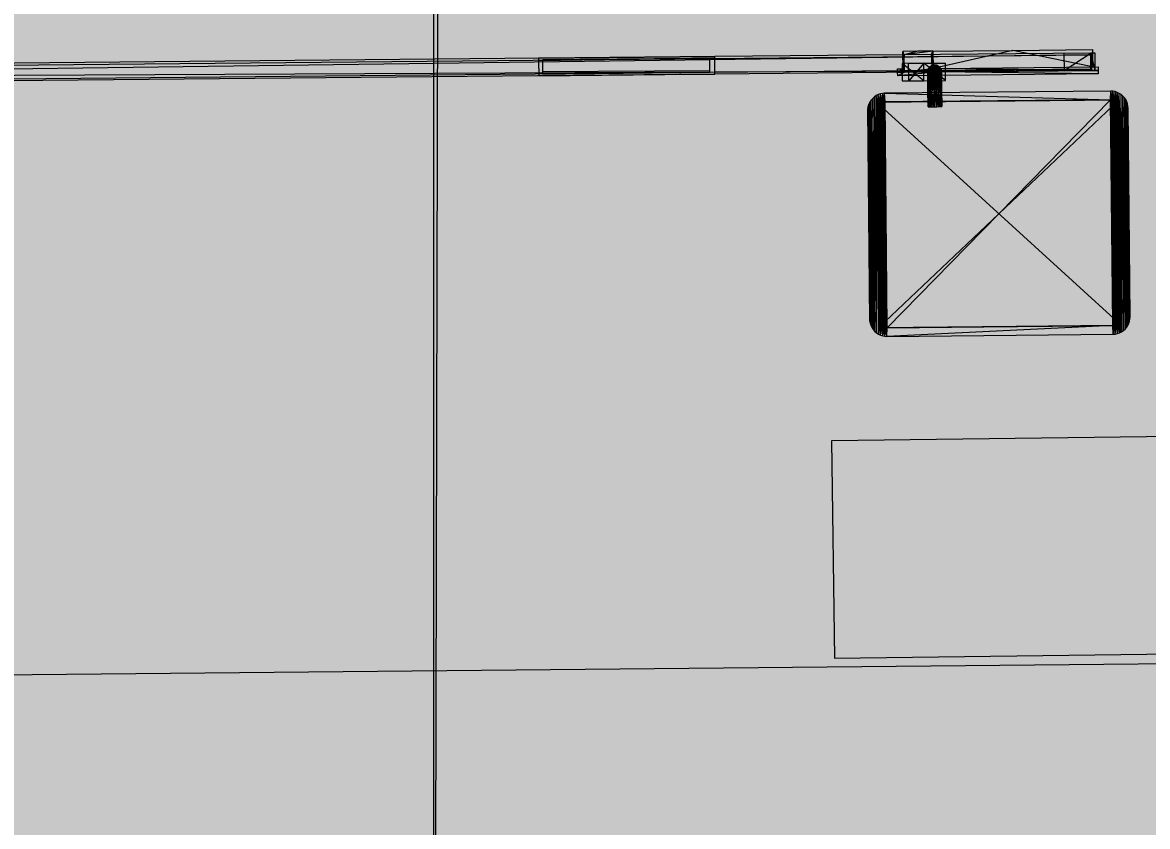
# Model space of a CAD drawing. Header units: millimetres. Extents: x -284281 to 1648660, y -821378 to -151356.
# Drawn here: x 172749 to 174304, y -272049 to -270938 of the extents above; entities that cross this region are included whole.
import ezdxf

# ---------------------------------------------------------------- set-up
doc = ezdxf.new("R2010")
doc.units = ezdxf.units.MM
doc.header["$MEASUREMENT"] = 0
doc.set_wipeout_variables(frame=1)
doc.linetypes.add('Wipeout_Contour', pattern=[1000, 0, -1000])
for name, color, linetype in [('Cotations - 1_100', 7, 'Continuous'), ('Divers - Dessin général', 7, 'Continuous'), ('Sols_ Dalles', 7, 'Continuous'), ('TopoAlt', 7, 'Continuous')]:
    doc.layers.add(name, color=color, linetype=linetype)
doc.styles.add('STYLE_GENERE_2', font='arial.ttf')
doc.dimstyles.new('STYLE_GENERE__2', dxfattribs={"dimtxt": 250, "dimasz": 190, "dimexe": 0.18, "dimexo": 0.0625, "dimgap": 0, "dimtad": 1, "dimlfac": 0.001, "dimzin": 0, "dimdsep": 46, "dimtxsty": 'STYLE_GENERE_2', "dimblk": 'ARROWHEAD_6', "dimblk1": 'ARROWHEAD_6', "dimblk2": 'ARROWHEAD_6', "dimcen": 0.09, "dimse1": 1, "dimse2": 1, "dimclrd": 7, "dimclre": 7, "dimclrt": 7, "dimazin": 0, "dimtfac": 1, "dimtdec": 4, "dimtmove": 0, "dimatfit": 3, "dimfxl": 1, "dimtolj": 1, "dimtzin": 0, "dimarcsym": 0})

# ---------------------------------------------------------------- blocks, each defined once
blk = doc.blocks.new('Dalle_27_1', base_point=(175317, -265609.8))
at = {"layer": 'Sols_ Dalles', "linetype": 'Continuous', "lineweight": 0, "true_color": 0x2e271c}
blk.add_hatch(color=250, dxfattribs=at).paths.add_polyline_path([(175317, -265609.8, 0.414214), (173317, -267609.8), (173317, -273599, 0.415791), (175327.8, -275599), (194877.9, -275451.7, 0.414214), (196867.1, -273441), (196856.2, -271418.8, -0.001346), (196856.2, -271408), (196856.2, -267609.8), (196856.2, -267109.8, 0.414214), (195356.2, -265609.8), (190394.7, -265609.8), (190394.7, -270609.8), (190571.1, -270609.8), (190571.1, -267596.8), (195571.1, -267563.7), (195571.1, -271408), (195571.2, -271408, 0.001346), (195571.2, -271425.7), (195571.1, -271425.7), (195582, -273450.5), (175394.7, -273590.2), (175394.7, -271810.1), (175394.7, -270609.8), (175394.7, -265609.8)])
at = {"layer": 'Sols_ Dalles', "color": 250, "linetype": 'Continuous', "lineweight": 5, "true_color": 0x1f1f1f, "flags": 128}
blk.add_lwpolyline([(195582, -273450.5), (175394.7, -273590.2), (175394.7, -271810.1), (175394.7, -270609.8), (175394.7, -265609.8), (175317, -265609.8, 0.414214), (173317, -267609.8), (173317, -273599, 0.415791), (175327.8, -275599), (194877.9, -275451.7, 0.414214)], format="xyb", dxfattribs=at)
blk = doc.blocks.new('Mur_128_1', base_point=(173871.5, -271816.1))
at = {"color": 254, "linetype": 'Wipeout_Contour', "lineweight": 0, "ltscale": 1308401.986214933}
blk.add_wipeout([(173871.5, -271816.1), (190563.1, -271598.6), (190559.2, -271298.7), (173867.5, -271516.1)], dxfattribs=at).dxf.layer = 'TopoAlt'
at = {"layer": 'TopoAlt', "color": 190, "linetype": 'Continuous', "lineweight": 5, "true_color": 0x8002ff, "flags": 128}
for points in [[(190559.2, -271298.7), (173867.5, -271516.1)], [(173867.5, -271516.1), (173871.5, -271816.1)], [(173871.5, -271816.1), (190563.1, -271598.6)]]:
    blk.add_lwpolyline(points, dxfattribs=at)
blk = doc.blocks.new('Forme_83_1')
at = {"color": 7, "linetype": 'Continuous', "lineweight": 20, "flags": 128}
for points in [[(173929.4, -271047.8), (174265.4, -271044.6)], [(173929.4, -271047.8), (174265.4, -271044.6)], [(173929.4, -271047.8), (174268.3, -271356.6)], [(173929.4, -271047.8), (173932.4, -271359.7)], [(173932.4, -271359.7), (173929.4, -271047.8)], [(174265.4, -271044.6), (174268.3, -271356.6)], [(174265.4, -271044.6), (174268.3, -271356.6)], [(174268.3, -271356.6), (173932.4, -271359.7)], [(174268.3, -271356.6), (173932.4, -271359.7)]]:
    blk.add_lwpolyline(points, dxfattribs=at)
blk = doc.blocks.new('Forme_84_1')
at = {"color": 7, "linetype": 'Continuous', "lineweight": 20, "flags": 128}
for points in [[(173929.4, -271047.8), (174265.4, -271044.6)], [(173929.4, -271047.8), (173932.4, -271359.7)], [(173932.4, -271359.7), (174265.4, -271044.6)], [(174268.3, -271356.6), (174265.4, -271044.6)], [(173932.4, -271359.7), (174268.3, -271356.6)]]:
    blk.add_lwpolyline(points, dxfattribs=at)
blk = doc.blocks.new('Forme_85_1')
at = {"color": 7, "linetype": 'Continuous', "lineweight": 20, "flags": 128}
blk.add_lwpolyline([(173974, -270994.5), (173994.9, -270994.3)], dxfattribs=at)
blk = doc.blocks.new('Forme_86_1')
at = {"color": 212, "linetype": 'Continuous', "lineweight": 5, "true_color": 0xcb00cc, "flags": 128}
blk.add_lwpolyline([(173930.7, -271184.5), (173932.2, -271347.7), (173932.3, -271348.4), (173932.4, -271349.3), (173932.5, -271350), (173932.7, -271350.8), (173932.9, -271351.5), (173933.2, -271352.3), (173933.5, -271352.9), (173933.9, -271353.7), (173934.3, -271354.3), (173934.8, -271355), (173935.3, -271355.5), (173935.8, -271356.2), (173936.5, -271356.8), (173937, -271357.2), (173937.8, -271357.7), (173938.3, -271358.1), (173939.2, -271358.5), (173939.8, -271358.8), (173940.6, -271359), (173941.2, -271359.2), (173942.1, -271359.4), (173942.8, -271359.5), (173943.7, -271359.6), (173944.4, -271359.6), (174121.2, -271357.9), (174256.3, -271356.7), (174257.2, -271356.6), (174257.9, -271356.6), (174258.8, -271356.4), (174259.4, -271356.2), (174260.3, -271355.9), (174260.9, -271355.7), (174261.7, -271355.3), (174262.3, -271355), (174263.1, -271354.5), (174263.6, -271354.1), (174264.3, -271353.5), (174264.8, -271353.1), (174265.2, -271352.6), (174265.8, -271351.9), (174266.2, -271351.3), (174266.7, -271350.6), (174267, -271350), (174267.4, -271349.2), (174267.6, -271348.5), (174267.9, -271347.7), (174268, -271347), (174268.2, -271346.1), (174268.2, -271345.4), (174268.2, -271344.6), (174267, -271219.8), (174265.5, -271056.6), (174265.5, -271055.9), (174265.4, -271055), (174265.3, -271054.3), (174265.1, -271053.5), (174264.8, -271052.8), (174264.5, -271052), (174264.2, -271051.4), (174263.8, -271050.6), (174263.5, -271050), (174263, -271049.3), (174262.5, -271048.8), (174261.9, -271048.1), (174261.2, -271047.5), (174260.7, -271047.1), (174260, -271046.6), (174259.4, -271046.2), (174258.6, -271045.8), (174258, -271045.6), (174257.1, -271045.3), (174256.5, -271045.1), (174255.6, -271044.9), (174255, -271044.8), (174254.1, -271044.7), (174253.4, -271044.7), (174076.6, -271046.4), (173941.4, -271047.6), (173940.5, -271047.7), (173939.8, -271047.8), (173939, -271047.9), (173938.3, -271048.1), (173937.5, -271048.4), (173936.8, -271048.6), (173936, -271049), (173935.4, -271049.3), (173934.7, -271049.8), (173934.1, -271050.2), (173933.5, -271050.8), (173933, -271051.2), (173932.5, -271051.7), (173931.9, -271052.4), (173931.6, -271053), (173931.1, -271053.7), (173930.8, -271054.3), (173930.4, -271055.1), (173930.2, -271055.8), (173929.9, -271056.6), (173929.8, -271057.3), (173929.6, -271058.2), (173929.6, -271058.9), (173929.5, -271059.8)], close=True, dxfattribs=at)
at = {"color": 7, "linetype": 'Continuous', "lineweight": 20, "flags": 128}
blk.add_lwpolyline([(174264.5, -271052), (174263.8, -271050.6), (174263, -271049.3), (174261.9, -271048.1), (174260.7, -271047.1), (174259.4, -271046.2), (174258, -271045.6), (174256.5, -271045.1), (174255, -271044.8), (174253.4, -271044.7), (173941.4, -271047.6), (173939.8, -271047.8), (173938.3, -271048.1), (173936.8, -271048.6), (173935.4, -271049.3), (173934.1, -271050.2), (173933, -271051.2), (173931.9, -271052.4), (173931.1, -271053.7), (173930.4, -271055.1), (173929.9, -271056.6), (173929.6, -271058.2), (173929.5, -271059.8), (173932.4, -271349.3), (173932.7, -271350.8), (173933.2, -271352.3), (173933.9, -271353.7), (173934.8, -271355), (173935.8, -271356.2), (173937, -271357.2), (173938.3, -271358.1), (173939.8, -271358.8), (173941.2, -271359.2), (173942.8, -271359.5), (173944.4, -271359.6), (174256.3, -271356.7), (174257.9, -271356.6), (174259.4, -271356.2), (174260.9, -271355.7), (174262.3, -271355), (174263.6, -271354.1), (174264.8, -271353.1), (174265.8, -271351.9), (174266.7, -271350.6), (174267.4, -271349.2), (174267.9, -271347.7), (174268.2, -271346.1), (174268.2, -271344.6), (174265.4, -271055), (174265.1, -271053.5)], close=True, dxfattribs=at)
for points in [[(173934.8, -271355), (173931.1, -271053.7)], [(173933.9, -271353.7), (173931.1, -271053.7)], [(173934.8, -271355), (173931.9, -271052.4)], [(173935.8, -271356.2), (173931.9, -271052.4)], [(173935.8, -271356.2), (173933, -271051.2)], [(173937, -271357.2), (173933, -271051.2)], [(173938.3, -271358.1), (173934.1, -271050.2)], [(173937, -271357.2), (173934.1, -271050.2)], [(173939.8, -271358.8), (173935.4, -271049.3)], [(173938.3, -271358.1), (173935.4, -271049.3)], [(173939.8, -271358.8), (173936.8, -271048.6)], [(173941.2, -271359.2), (173936.8, -271048.6)], [(173941.2, -271359.2), (173938.3, -271048.1)], [(173942.8, -271359.5), (173938.3, -271048.1)], [(173942.8, -271359.5), (173939.8, -271047.8)], [(173944.4, -271359.6), (173939.8, -271047.8)], [(173944.4, -271359.6), (173941.4, -271047.6)], [(173944.4, -271359.6), (174253.4, -271044.7)], [(174257.9, -271356.6), (174253.4, -271044.7)], [(174256.3, -271356.7), (174253.4, -271044.7)], [(174257.9, -271356.6), (174255, -271044.8)], [(174259.4, -271356.2), (174255, -271044.8)], [(174259.4, -271356.2), (174256.5, -271045.1)], [(174260.9, -271355.7), (174256.5, -271045.1)], [(174262.3, -271355), (174258, -271045.6)], [(174260.9, -271355.7), (174258, -271045.6)], [(174262.3, -271355), (174259.4, -271046.2)], [(174263.6, -271354.1), (174259.4, -271046.2)], [(174263.6, -271354.1), (174260.7, -271047.1)], [(174264.8, -271353.1), (174260.7, -271047.1)], [(174264.8, -271353.1), (174261.9, -271048.1)], [(174265.8, -271351.9), (174261.9, -271048.1)], [(174266.7, -271350.6), (174263, -271049.3)], [(174265.8, -271351.9), (174263, -271049.3)], [(174266.7, -271350.6), (174263.8, -271050.6)], [(174267.4, -271349.2), (174263.8, -271050.6)], [(174267.9, -271347.7), (174264.5, -271052)], [(174267.4, -271349.2), (174264.5, -271052)], [(174268.2, -271346.1), (174265.1, -271053.5)], [(174267.9, -271347.7), (174265.1, -271053.5)], [(173929.5, -271059.8), (173932.2, -271347.7), (173932.4, -271349.3)], [(173932.7, -271350.8), (173929.6, -271058.2)], [(173932.4, -271349.3), (173929.6, -271058.2)], [(173933.2, -271352.3), (173929.9, -271056.6)], [(173932.7, -271350.8), (173929.9, -271056.6)], [(173933.2, -271352.3), (173930.4, -271055.1)], [(173933.9, -271353.7), (173930.4, -271055.1)], [(174268.2, -271346.1), (174265.4, -271055)], [(174268.2, -271344.6), (174265.5, -271056.6), (174265.4, -271055)]]:
    blk.add_lwpolyline(points, dxfattribs=at)
blk = doc.blocks.new('Forme_87_1')
at = {"color": 7, "linetype": 'Continuous', "lineweight": 20, "flags": 128}
blk.add_lwpolyline([(174275.6, -271047.3), (174274.2, -271044.5), (174272.4, -271041.9), (174270.3, -271039.5), (174268, -271037.5), (174265.3, -271035.8), (174262.5, -271034.4), (174259.5, -271033.4), (174256.4, -271032.8), (174253.7, -271032.7), (173940.9, -271035.6), (173938.2, -271035.8), (173935.1, -271036.5), (173932.1, -271037.5), (173929.3, -271038.9), (173926.7, -271040.7), (173924.4, -271042.8), (173922.3, -271045.2), (173920.6, -271047.8), (173919.2, -271050.7), (173918.3, -271053.6), (173917.7, -271056.7), (173917.5, -271059.5), (173920.3, -271348.2), (173920.5, -271351), (173921.1, -271354.1), (173922.1, -271357), (173923.6, -271359.8), (173925.3, -271362.4), (173927.4, -271364.8), (173929.8, -271366.8), (173932.4, -271368.5), (173935.3, -271369.9), (173938.2, -271370.9), (173941.3, -271371.5), (173944.1, -271371.6), (174256.9, -271368.7), (174259.6, -271368.5), (174262.7, -271367.8), (174265.6, -271366.8), (174268.4, -271365.4), (174271, -271363.6), (174273.4, -271361.5), (174275.4, -271359.1), (174277.2, -271356.5), (174278.5, -271353.6), (174279.5, -271350.7), (174280.1, -271347.6), (174280.2, -271344.8), (174277.5, -271056.1), (174277.3, -271053.3), (174276.7, -271050.2)], close=True, dxfattribs=at)
for points in [[(173931.9, -271052.4), (173932.1, -271037.5)], [(173933, -271051.2), (173932.1, -271037.5)], [(173934.1, -271050.2), (173932.1, -271037.5)], [(173934.1, -271050.2), (173935.1, -271036.5)], [(173936.8, -271048.6), (173935.1, -271036.5)], [(173935.4, -271049.3), (173935.1, -271036.5)], [(173936.8, -271048.6), (173938.2, -271035.8)], [(173939.8, -271047.8), (173938.2, -271035.8)], [(173938.3, -271048.1), (173938.2, -271035.8)], [(173939.8, -271047.8), (173940.9, -271035.6)], [(173940.9, -271035.6), (174253.4, -271044.7), (174255, -271044.8), (174256.5, -271045.1), (174258, -271045.6), (174259.4, -271046.2), (174260.7, -271047.1), (174261.9, -271048.1), (174263, -271049.3), (174263.8, -271050.6), (174264.5, -271052), (174265.1, -271053.5), (174265.4, -271055), (174265.5, -271056.6), (174268.2, -271344.6), (174268.4, -271365.4)], [(173941.4, -271047.6), (173940.9, -271035.6)], [(174253.4, -271044.7), (174253.7, -271032.7)], [(174256.5, -271045.1), (174253.7, -271032.7)], [(174255, -271044.8), (174253.7, -271032.7)], [(174256.5, -271045.1), (174256.4, -271032.8)], [(174258, -271045.6), (174256.4, -271032.8)], [(174259.4, -271046.2), (174256.4, -271032.8)], [(174259.4, -271046.2), (174259.5, -271033.4)], [(174260.7, -271047.1), (174259.5, -271033.4)], [(174261.9, -271048.1), (174259.5, -271033.4)], [(174261.9, -271048.1), (174262.5, -271034.4)], [(174263.8, -271050.6), (174262.5, -271034.4)], [(174264.5, -271052), (174262.5, -271034.4)], [(174265.1, -271053.5), (174262.5, -271034.4)], [(174265.4, -271055), (174262.5, -271034.4)], [(174263, -271049.3), (174262.5, -271034.4)], [(174265.5, -271056.6), (174265.3, -271035.8)], [(174265.4, -271055), (174265.3, -271035.8)], [(174268.4, -271365.4), (174268, -271037.5)], [(174271, -271363.6), (174268, -271037.5)], [(173921.1, -271354.1), (173918.3, -271053.6)], [(173922.1, -271357), (173918.3, -271053.6)], [(173922.1, -271357), (173919.2, -271050.7)], [(173923.6, -271359.8), (173919.2, -271050.7)], [(173923.6, -271359.8), (173920.6, -271047.8)], [(173923.6, -271359.8), (173922.3, -271045.2)], [(173925.3, -271362.4), (173922.3, -271045.2)], [(173927.4, -271364.8), (173922.3, -271045.2)], [(173927.4, -271364.8), (173924.4, -271042.8)], [(173929.8, -271366.8), (173924.4, -271042.8)], [(173929.8, -271366.8), (173926.7, -271040.7)], [(173931.1, -271053.7), (173929.3, -271038.9)], [(173931.9, -271052.4), (173929.3, -271038.9)], [(173929.9, -271056.6), (173929.3, -271038.9)], [(173930.4, -271055.1), (173929.3, -271038.9)], [(173929.5, -271059.8), (173929.3, -271038.9)], [(173929.6, -271058.2), (173929.3, -271038.9)], [(173929.8, -271366.8), (173929.3, -271038.9)], [(173932.4, -271368.5), (173932.2, -271347.7), (173929.5, -271059.8), (173929.6, -271058.2), (173929.9, -271056.6), (173930.4, -271055.1), (173931.1, -271053.7), (173931.9, -271052.4), (173933, -271051.2), (173934.1, -271050.2), (173935.4, -271049.3), (173936.8, -271048.6), (173938.3, -271048.1), (173939.8, -271047.8), (173941.4, -271047.6), (174253.4, -271044.7)], [(174273.4, -271361.5), (174270.3, -271039.5)], [(174275.4, -271359.1), (174270.3, -271039.5)], [(174271, -271363.6), (174270.3, -271039.5)], [(174275.4, -271359.1), (174272.4, -271041.9)], [(174278.5, -271353.6), (174274.2, -271044.5)], [(174277.2, -271356.5), (174274.2, -271044.5)], [(174275.4, -271359.1), (174274.2, -271044.5)], [(174279.5, -271350.7), (174275.6, -271047.3)], [(174278.5, -271353.6), (174275.6, -271047.3)], [(174280.1, -271347.6), (174276.7, -271050.2)], [(174279.5, -271350.7), (174276.7, -271050.2)], [(174280.2, -271344.8), (174277.3, -271053.3)], [(174280.1, -271347.6), (174277.3, -271053.3)], [(173921.1, -271354.1), (173917.7, -271056.7)], [(173920.5, -271351), (173917.7, -271056.7)], [(173920.3, -271348.2), (173917.7, -271056.7)], [(174256.3, -271356.7), (173944.4, -271359.6), (173942.8, -271359.5), (173941.2, -271359.2), (173939.8, -271358.8), (173938.3, -271358.1), (173937, -271357.2), (173935.8, -271356.2), (173934.8, -271355), (173933.9, -271353.7), (173933.2, -271352.3), (173932.7, -271350.8), (173932.4, -271349.3), (173932.2, -271347.7)], [(173932.4, -271368.5), (173932.4, -271349.3)], [(174267.9, -271347.7), (174267.4, -271349.2), (174266.7, -271350.6), (174265.8, -271351.9), (174264.8, -271353.1), (174263.6, -271354.1), (174262.3, -271355), (174260.9, -271355.7), (174259.4, -271356.2), (174257.9, -271356.6), (174256.3, -271356.7), (173944.1, -271371.6)], [(174268.2, -271344.6), (174268.2, -271346.1), (174265.6, -271366.8)], [(174268.2, -271346.1), (174267.9, -271347.7), (174265.6, -271366.8)], [(174265.6, -271366.8), (174267.4, -271349.2)], [(174268.2, -271346.1), (174268.4, -271365.4)], [(173932.4, -271368.5), (173932.7, -271350.8)], [(173932.4, -271368.5), (173933.2, -271352.3)], [(173932.4, -271368.5), (173933.9, -271353.7)], [(173932.4, -271368.5), (173934.8, -271355)], [(173935.3, -271369.9), (173934.8, -271355)], [(173935.3, -271369.9), (173935.8, -271356.2)], [(173935.3, -271369.9), (173937, -271357.2)], [(173938.2, -271370.9), (173937, -271357.2)], [(173938.2, -271370.9), (173938.3, -271358.1)], [(173938.2, -271370.9), (173939.8, -271358.8)], [(173941.3, -271371.5), (173939.8, -271358.8)], [(173941.3, -271371.5), (173941.2, -271359.2)], [(173941.3, -271371.5), (173942.8, -271359.5)], [(173944.1, -271371.6), (173942.8, -271359.5)], [(173944.1, -271371.6), (173944.4, -271359.6)], [(174256.9, -271368.7), (174256.3, -271356.7)], [(174256.9, -271368.7), (174259.4, -271356.2)], [(174256.9, -271368.7), (174257.9, -271356.6)], [(174259.6, -271368.5), (174259.4, -271356.2)], [(174259.6, -271368.5), (174262.3, -271355)], [(174259.6, -271368.5), (174260.9, -271355.7)], [(174262.7, -271367.8), (174262.3, -271355)], [(174262.7, -271367.8), (174264.8, -271353.1)], [(174262.7, -271367.8), (174263.6, -271354.1)], [(174265.6, -271366.8), (174264.8, -271353.1)], [(174265.6, -271366.8), (174266.7, -271350.6)], [(174265.6, -271366.8), (174265.8, -271351.9)]]:
    blk.add_lwpolyline(points, dxfattribs=at)
blk = doc.blocks.new('Forme_88_1')
at = {"color": 7, "linetype": 'Continuous', "lineweight": 20, "flags": 128}
for points in [[(174007.7, -270977.4), (174118, -270976.4), (174228.3, -270975.3)], [(174228.3, -270975.3), (174228.5, -270999.3)], [(174007.7, -270977.4), (173986.9, -270977.6), (173966.1, -270977.8)], [(173966.3, -271001.8), (173966.1, -270977.8)], [(173968, -270982.6), (173966.1, -270977.8)], [(173968, -270982.6), (173966.3, -271001.8)], [(174007.7, -270977.4), (173968, -270982.6)], [(173986.9, -270977.6), (173968, -270982.6)], [(174005.9, -270982.2), (173968, -270982.6)], [(173968.3, -271006.6), (173968, -270982.6)], [(174005.9, -270982.2), (174007.7, -270977.4)], [(174005.9, -270982.2), (174006.1, -271006.2)], [(174007.9, -271001.4), (174005.9, -270982.2)], [(174007.7, -270977.4), (174007.9, -271001.4)], [(174228.5, -270999.3), (174118, -270976.4), (174007.9, -271001.4)], [(173958.8, -271001.9), (173966.3, -271001.8)], [(173966.3, -271001.8), (173958.8, -271006.7)], [(173958.9, -271011.5), (173958.8, -271006.7), (173958.8, -271001.9)], [(173958.8, -271006.7), (173968.3, -271006.6), (174006.1, -271006.2), (174015.5, -271006.1)], [(174015.5, -271006.1), (173958.9, -271011.5)], [(173968.3, -271006.6), (173958.9, -271011.5)], [(173968.3, -271006.6), (173966.3, -271001.8)], [(174006.1, -271002.1), (173968.3, -271006.6)], [(174015.5, -271001.3), (174006.1, -271006.2)], [(174007.9, -271001.4), (174006.1, -271006.2)], [(174007.9, -271001.4), (174015.5, -271001.3)], [(174015.5, -271001.3), (174236.1, -270999.2)], [(174236.1, -271004), (174015.5, -271001.3)], [(174015.5, -271001.3), (174015.5, -271006.1), (174015.6, -271010.9)], [(174015.5, -271006.1), (174236.1, -271004)], [(174236.2, -271008.8), (174015.5, -271006.1)], [(174236.1, -270999.2), (174236.1, -271004), (174236.2, -271008.8)], [(174015.6, -271010.9), (173958.9, -271011.5)], [(174236.2, -271008.8), (174015.6, -271010.9)]]:
    blk.add_lwpolyline(points, dxfattribs=at)
blk = doc.blocks.new('Forme_89_1')
at = {"color": 7, "linetype": 'Continuous', "lineweight": 20, "flags": 128}
for points in [[(174226.4, -270980.1), (174188.6, -270980.5)], [(174188.6, -270980.5), (174188.9, -271004.5)], [(174226.4, -270980.1), (174188.9, -271004.5)], [(174232.2, -271004.1), (174226.4, -270980.1)], [(174232, -270980.1), (174226.4, -270980.1)], [(174226.7, -271004.1), (174226.4, -270980.1)], [(174232.2, -271004.1), (174232, -270980.1)], [(174188.9, -271004.5), (174226.7, -271004.1)], [(174232.2, -271004.1), (174226.7, -271004.1)]]:
    blk.add_lwpolyline(points, dxfattribs=at)
blk = doc.blocks.new('Forme_90_1')
at = {"color": 7, "linetype": 'Continuous', "lineweight": 20, "flags": 128}
for points in [[(169155.5, -271030.6), (173699.1, -270987.5)], [(173699.1, -270989.5), (169155.7, -271049.8)], [(173674.1, -270987.8), (173467.6, -270989.7)], [(173699.1, -270987.5), (174225.5, -270982.5)], [(174225.5, -270982.5), (173699.1, -270989.5)], [(174225.5, -270982.5), (174225.7, -271001.7)], [(169155.7, -271049.8), (173699.3, -271006.7)], [(173699.2, -271004.9), (173467.7, -271006.2)], [(173699.3, -271006.7), (173467.8, -271008.9)], [(173699.3, -271006.7), (173499.5, -271008.6)], [(173699.3, -271006.7), (174225.7, -271001.7)]]:
    blk.add_lwpolyline(points, dxfattribs=at)
at = {"color": 212, "linetype": 'Continuous', "lineweight": 5, "true_color": 0xcb00cc, "flags": 128}
for points in [[(173699.1, -270987.5), (173674.1, -270987.8), (173467.6, -270989.7)], [(173467.6, -270989.7), (173467.7, -271006.2), (173467.8, -271008.9)], [(173699.3, -271006.7), (173699.1, -270989.5), (173699.1, -270987.5)], [(173467.8, -271008.9), (173499.5, -271008.6), (173699.3, -271006.7)]]:
    blk.add_lwpolyline(points, dxfattribs=at)
blk = doc.blocks.new('Forme_91_1')
at = {"color": 7, "linetype": 'Continuous', "lineweight": 20, "flags": 128}
for points in [[(173706, -270985.1), (169156.4, -271028.2)], [(173462.3, -270987.4), (173706, -270985.1)], [(173706, -270987.3), (173462.4, -270990.8)], [(173706, -270985.1), (173495.9, -270987.1)], [(174226.4, -270980.1), (173706, -270985.1)], [(174226.4, -270980.1), (174226.7, -271004.1)], [(173706.2, -271006.6), (169156.4, -271028.2)], [(174226.7, -271004.1), (173706.2, -271006.6)], [(174226.7, -271004.1), (173706.2, -271009.1)], [(173706.2, -271009.1), (169156.6, -271052.2)], [(173462.6, -271011.4), (173680.2, -271009.3)]]:
    blk.add_lwpolyline(points, dxfattribs=at)
at = {"color": 212, "linetype": 'Continuous', "lineweight": 5, "true_color": 0xcb00cc, "flags": 128}
for points in [[(173706, -270985.1), (173495.9, -270987.1), (173462.3, -270987.4)], [(173462.3, -270987.4), (173462.4, -270990.8), (173462.6, -271011.4)], [(173706.2, -271009.1), (173706.2, -271006.6), (173706, -270985.1)], [(173462.6, -271011.4), (173680.2, -271009.3), (173706.2, -271009.1)]]:
    blk.add_lwpolyline(points, dxfattribs=at)
blk = doc.blocks.new('Forme_92_1')
at = {"color": 7, "linetype": 'Continuous', "lineweight": 20, "flags": 128}
blk.add_lwpolyline([(174010.2, -271027.1), (174010.3, -271030.2)], dxfattribs=at)
blk = doc.blocks.new('Forme_93_1')
at = {"color": 7, "linetype": 'Continuous', "lineweight": 20, "flags": 128}
blk.add_lwpolyline([(174019.6, -271006.1), (174019.7, -271006.2), (174019.3, -271008.7), (174018.4, -271011), (174016.8, -271013), (174014.8, -271014.5), (174012.5, -271015.5), (174010, -271015.8), (174007.5, -271015.4), (174005.2, -271014.5), (174003.2, -271012.9), (174001.7, -271011), (174000.8, -271008.6), (174000.4, -271006.2), (174000.8, -271003.7), (174001.8, -271001.4), (174003.3, -270999.4), (174005.3, -270997.9), (174007.6, -270996.9), (174010.1, -270996.6), (174012.6, -270996.9), (174014.9, -270997.9), (174016.9, -270999.4), (174018.4, -271001.4), (174019.3, -271003.7)], close=True, dxfattribs=at)
for points in [[(174000.4, -271006.2), (174000.8, -271003.9), (174001.8, -271002.3), (174003.3, -271001.7)], [(174000.9, -271054.3), (174000.7, -271030.3), (174000.6, -271027.1), (174000.6, -271024), (174000.6, -271021), (174000.6, -271018.2), (174000.5, -271015.6), (174000.5, -271013.2), (174000.5, -271011.1), (174000.5, -271009.4), (174000.5, -271008), (174000.5, -271007), (174000.5, -271006.4), (174000.4, -271006.2)], [(174019.6, -271006.3), (174019.3, -271003.9), (174018.4, -271001.7), (174016.9, -270999.7), (174014.9, -270998.1), (174012.6, -270997.2), (174010.1, -270996.8), (174007.6, -270997.2), (174005.3, -270998.1), (174003.3, -270999.6), (174001.8, -271001.6), (174000.8, -271003.9), (174000.5, -271006.3)], [(174019.6, -271006.6), (174019.3, -271004.6), (174018.4, -271002.4), (174016.9, -271000.5), (174014.9, -270999), (174012.6, -270998), (174010.1, -270997.7), (174007.6, -270998), (174005.3, -270998.9), (174003.3, -271000.4), (174001.8, -271002.3), (174000.8, -271004.6), (174000.5, -271006.6)], [(174000.5, -271006.3), (174000.8, -271004.6), (174001.8, -271003.6), (174003.3, -271003.5)], [(174000.5, -271006.7), (174000.8, -271005.7), (174001.8, -271005.2), (174003.3, -271005.7)], [(174000.5, -271006.4), (174000.8, -271008.8), (174001.7, -271011.1), (174003.2, -271013.1), (174005.2, -271014.6), (174007.5, -271015.6), (174010, -271015.9), (174012.5, -271015.6), (174014.8, -271014.7), (174016.8, -271013.2), (174018.4, -271011.2), (174019.3, -271008.9), (174019.7, -271006.4)], [(174000.8, -271008.6), (174000.5, -271006.4)], [(174000.5, -271007), (174000.8, -271009.4), (174001.7, -271011.6), (174003.2, -271013.6), (174005.2, -271015), (174007.5, -271016), (174010, -271016.3), (174012.5, -271016), (174014.8, -271015.1), (174016.8, -271013.6), (174018.4, -271011.7), (174019.3, -271009.4), (174019.7, -271007)], [(174001.7, -271011), (174000.8, -271008.8), (174000.5, -271007)], [(174019.5, -271007.1), (174019.4, -271005.7), (174018.4, -271003.6), (174016.9, -271001.7), (174014.9, -271000.3), (174012.6, -270999.4), (174010.1, -270999.1), (174007.6, -270999.4), (174005.3, -271000.3), (174003.3, -271001.7), (174001.8, -271003.6), (174000.8, -271005.7), (174000.6, -271007.2)], [(174000.6, -271007.6), (174000.8, -271007.2), (174001.8, -271007.3), (174003.4, -271008.4)], [(174019.4, -271007.7), (174019.4, -271007.3), (174018.4, -271005.3), (174016.9, -271003.5), (174014.9, -271002.2), (174012.6, -271001.4), (174010.1, -271001.1), (174007.6, -271001.3), (174005.3, -271002.2), (174003.3, -271003.5), (174001.8, -271005.2), (174000.8, -271007.2), (174000.7, -271008)], [(174000.8, -271003.7), (174001.8, -271001.6), (174003.3, -271000.4)], [(174000.8, -271008.8), (174000.8, -271007.2), (174000.8, -271005.7), (174000.8, -271004.6), (174000.8, -271003.9), (174000.8, -271003.7)], [(174019.2, -271008.9), (174018.4, -271007.3), (174016.9, -271005.7), (174014.9, -271004.5), (174012.6, -271003.8), (174010.2, -271003.5), (174007.7, -271003.8), (174005.3, -271004.5), (174003.3, -271005.7), (174001.8, -271007.3), (174000.9, -271009)], [(174018.7, -271010.2), (174018.5, -271009.8), (174016.9, -271008.4), (174015, -271007.3), (174012.7, -271006.6), (174010.2, -271006.4), (174007.7, -271006.6), (174005.4, -271007.3), (174003.4, -271008.4), (174001.8, -271009.8), (174001.5, -271010.4)], [(174001.8, -271001.4), (174003.3, -270999.6)], [(174001.9, -271011.1), (174001.8, -271009.8), (174001.8, -271007.3), (174001.8, -271005.2), (174001.8, -271003.6), (174001.8, -271002.3), (174001.8, -271001.6), (174001.8, -271001.4)], [(174010.1, -270996.6), (174007.6, -270997.2), (174005.3, -270998.9), (174003.3, -271001.7)], [(174010.1, -270996.8), (174007.6, -270998), (174005.3, -271000.3), (174003.3, -271003.5)], [(174007.6, -270996.9), (174005.3, -270998.1), (174003.3, -271000.4)], [(174010.1, -270997.7), (174007.6, -270999.4), (174005.3, -271002.2), (174003.3, -271005.7)], [(174005.3, -270997.9), (174003.3, -270999.6)], [(174003.4, -271013.1), (174003.4, -271011.4), (174003.4, -271008.4), (174003.3, -271005.7), (174003.3, -271003.5), (174003.3, -271001.7), (174003.3, -271000.4), (174003.3, -270999.6), (174003.3, -270999.4)], [(174010.1, -270999.1), (174007.6, -271001.3), (174005.3, -271004.5), (174003.4, -271008.4)], [(174010.1, -271001.1), (174007.7, -271003.8), (174005.4, -271007.3), (174003.4, -271011.4)], [(174010.2, -271003.5), (174007.7, -271006.6), (174005.4, -271010.5), (174004, -271013.5)], [(174010.2, -271006.4), (174007.7, -271009.9), (174005.4, -271014), (174005.2, -271014.5)], [(174005.4, -271014.6), (174005.4, -271014), (174005.4, -271010.5), (174005.4, -271007.3), (174005.3, -271004.5), (174005.3, -271002.2), (174005.3, -271000.3), (174005.3, -270998.9), (174005.3, -270998.1), (174005.3, -270997.9)], [(174012.7, -271006.6), (174010.2, -271009.7), (174007.8, -271013.6), (174006.9, -271015.2)], [(174010.1, -270996.6), (174007.6, -270996.9), (174007.6, -270997.2), (174007.6, -270998), (174007.6, -270999.4), (174007.6, -271001.3), (174007.7, -271003.8), (174007.7, -271006.6), (174007.7, -271009.9), (174007.8, -271013.6), (174007.8, -271015.5)], [(174008.9, -271015.6), (174010.3, -271013.4), (174012.7, -271009.9), (174015, -271007.3), (174016.9, -271005.7), (174018.4, -271005.3), (174019.4, -271005.7), (174019.6, -271006.7)], [(174016.9, -271001.7), (174014.9, -270999), (174012.6, -270997.2), (174010.1, -270996.6)], [(174010.1, -270996.6), (174010.1, -270996.8), (174010.1, -270997.7), (174010.1, -270999.1), (174010.1, -271001.1), (174010.2, -271003.5), (174010.2, -271006.4), (174010.2, -271009.7), (174010.3, -271013.4), (174010.3, -271015.8)], [(174016.9, -271003.5), (174014.9, -271000.3), (174012.6, -270998), (174010.1, -270996.8)], [(174016.9, -271005.7), (174014.9, -271002.2), (174012.6, -270999.4), (174010.1, -270997.7)], [(174014.9, -271004.5), (174012.6, -271001.4), (174010.1, -270999.1)], [(174015, -271007.3), (174012.6, -271003.8), (174010.1, -271001.1)], [(174012.7, -271006.6), (174010.2, -271003.5)], [(174011.4, -271015.6), (174012.7, -271013.5), (174015, -271010.5), (174016.9, -271008.4), (174018.4, -271007.3), (174019.4, -271007.3), (174019.5, -271007.5)], [(174012.6, -270996.9), (174012.6, -270997.2), (174012.6, -270998), (174012.6, -270999.4), (174012.6, -271001.4), (174012.6, -271003.8), (174012.7, -271006.6), (174012.7, -271009.9), (174012.7, -271013.5), (174012.7, -271015.4)], [(174016.9, -271000.5), (174014.9, -270998.1), (174012.6, -270996.9)], [(174014.9, -270997.9), (174014.9, -270998.1), (174014.9, -270999), (174014.9, -271000.3), (174014.9, -271002.2), (174014.9, -271004.5), (174015, -271007.3), (174015, -271010.5), (174015, -271014), (174015, -271014.4)], [(174016.9, -270999.7), (174014.9, -270997.9)], [(174016.9, -270999.4), (174016.9, -270999.7), (174016.9, -271000.5), (174016.9, -271001.7), (174016.9, -271003.5), (174016.9, -271005.7), (174016.9, -271008.4), (174017, -271011.4), (174017, -271012.8)], [(174016.9, -270999.7), (174018.4, -271001.4)], [(174016.9, -271000.5), (174018.4, -271001.7), (174019.3, -271003.7)], [(174016.9, -271001.7), (174018.4, -271002.4), (174019.3, -271003.9), (174019.6, -271006.1)], [(174016.9, -271003.5), (174018.4, -271003.6), (174019.3, -271004.6), (174019.6, -271006.3)], [(174018.4, -271001.4), (174018.4, -271001.7), (174018.4, -271002.4), (174018.4, -271003.6), (174018.4, -271005.3), (174018.4, -271007.3), (174018.5, -271009.8), (174018.5, -271010.7)], [(174019.7, -271007), (174019.3, -271008.9), (174018.4, -271011)], [(174019.3, -271003.7), (174019.3, -271003.9), (174019.3, -271004.6), (174019.4, -271005.7), (174019.4, -271007.3), (174019.4, -271008.2)], [(174019.7, -271006.4), (174019.3, -271008.7)], [(174019.6, -271006.1), (174019.6, -271006.3)], [(174020.1, -271054.1), (174019.9, -271030.1), (174019.8, -271027), (174019.8, -271023.9), (174019.8, -271021), (174019.8, -271018.2), (174019.7, -271015.6), (174019.7, -271013.2), (174019.7, -271011.1), (174019.7, -271009.4), (174019.7, -271008), (174019.7, -271007), (174019.7, -271006.4), (174019.7, -271006.2)], [(174000.5, -271008), (174000.8, -271010.3), (174001.7, -271012.4), (174003.3, -271014.3), (174005.2, -271015.7), (174007.5, -271016.6), (174010, -271016.9), (174012.5, -271016.6), (174014.8, -271015.7), (174016.8, -271014.3), (174018.4, -271012.5), (174019.3, -271010.3), (174019.7, -271008)], [(174003.2, -271012.9), (174001.7, -271011.1), (174000.8, -271009.4), (174000.5, -271008)], [(174000.5, -271009.4), (174000.8, -271011.5), (174001.7, -271013.5), (174003.3, -271015.3), (174005.3, -271016.6), (174007.6, -271017.4), (174010, -271017.7), (174012.5, -271017.5), (174014.8, -271016.6), (174016.8, -271015.3), (174018.4, -271013.6), (174019.3, -271011.6), (174019.7, -271009.4)], [(174003.2, -271013.1), (174001.7, -271011.6), (174000.8, -271010.3), (174000.5, -271009.4)], [(174000.5, -271011.1), (174000.8, -271013.1), (174001.8, -271015), (174003.3, -271016.5), (174005.3, -271017.8), (174007.6, -271018.5), (174010, -271018.8), (174012.5, -271018.5), (174014.9, -271017.8), (174016.9, -271016.5), (174018.4, -271015), (174019.4, -271013.1), (174019.7, -271011.1)], [(174003.2, -271013.6), (174001.7, -271012.4), (174000.8, -271011.5), (174000.5, -271011.1)], [(174003.3, -271014.3), (174001.7, -271013.5), (174000.8, -271013.1), (174000.5, -271013.2)], [(174000.5, -271013.2), (174000.8, -271015), (174001.8, -271016.6), (174003.3, -271018), (174005.3, -271019.1), (174007.6, -271019.8), (174010.1, -271020), (174012.5, -271019.8), (174014.9, -271019.1), (174016.9, -271018), (174018.4, -271016.6), (174019.4, -271015), (174019.7, -271013.2)], [(174003.3, -271015.3), (174001.8, -271015), (174000.8, -271015), (174000.5, -271015.6)], [(174000.5, -271015.6), (174000.9, -271017.1), (174001.8, -271018.5), (174003.3, -271019.7), (174005.3, -271020.7), (174007.6, -271021.2), (174010.1, -271021.4), (174012.6, -271021.2), (174014.9, -271020.6), (174016.9, -271019.7), (174018.4, -271018.5), (174019.4, -271017.1), (174019.7, -271015.6)], [(174003.3, -271016.5), (174001.8, -271016.6), (174000.9, -271017.1), (174000.6, -271018.2)], [(174005.3, -271017.8), (174003.3, -271018), (174001.8, -271018.5), (174000.9, -271019.5), (174000.6, -271021)], [(174000.6, -271018.2), (174000.9, -271019.5), (174001.8, -271020.6), (174003.3, -271021.6), (174005.3, -271022.4), (174007.6, -271022.8), (174010.1, -271023), (174012.6, -271022.8), (174014.9, -271022.3), (174016.9, -271021.6), (174018.4, -271020.6), (174019.4, -271019.4), (174019.8, -271018.2)], [(174005.3, -271019.1), (174003.3, -271019.7), (174001.8, -271020.6), (174000.9, -271022), (174000.6, -271024)], [(174000.6, -271021), (174000.9, -271022), (174001.8, -271022.9), (174003.3, -271023.6), (174005.3, -271024.2), (174007.6, -271024.6), (174010.1, -271024.7), (174012.6, -271024.5), (174014.9, -271024.2), (174016.9, -271023.6), (174018.5, -271022.8), (174019.4, -271021.9), (174019.8, -271021)], [(174003.3, -271021.6), (174001.8, -271022.9), (174000.9, -271024.7), (174000.6, -271027.1)], [(174000.9, -271054.3), (174001, -271030.4), (174001, -271027.5), (174000.9, -271024.7), (174000.9, -271022), (174000.9, -271019.5), (174000.9, -271017.1), (174000.8, -271015), (174000.8, -271013.1), (174000.8, -271011.5), (174000.8, -271010.3), (174000.8, -271009.4), (174000.8, -271008.8), (174000.8, -271008.6)], [(174001, -271009.3), (174001.8, -271009.8), (174003.4, -271011.4)], [(174001.2, -271054.3), (174001.9, -271030.4), (174001.9, -271027.7), (174001.9, -271025.3), (174001.8, -271022.9), (174001.8, -271020.6), (174001.8, -271018.5), (174001.8, -271016.6), (174001.8, -271015), (174001.7, -271013.5), (174001.7, -271012.4), (174001.7, -271011.6), (174001.7, -271011.1), (174001.7, -271011)], [(174017.6, -271011.9), (174017, -271011.4), (174015, -271010.5), (174012.7, -271009.9), (174010.2, -271009.7), (174007.7, -271009.9), (174005.4, -271010.5), (174003.4, -271011.4), (174002.6, -271012.1)], [(174003.6, -271054.2), (174003.4, -271030.5), (174003.4, -271028), (174003.4, -271025.8), (174003.3, -271023.6), (174003.3, -271021.6), (174003.3, -271019.7), (174003.3, -271018), (174003.3, -271016.5), (174003.3, -271015.3), (174003.3, -271014.3), (174003.2, -271013.6), (174003.2, -271013.1), (174003.2, -271012.9)], [(174003.2, -271012.9), (174005.2, -271014.6), (174007.5, -271016), (174010, -271016.9)], [(174003.2, -271013.1), (174005.2, -271015), (174007.5, -271016.6), (174010, -271017.7)], [(174003.2, -271013.6), (174005.2, -271015.7), (174007.6, -271017.4), (174010, -271018.8)], [(174019.9, -271030.1), (174019.5, -271027.3), (174018.5, -271025.2), (174016.9, -271023.6), (174014.9, -271022.3), (174012.6, -271021.2), (174010.1, -271020), (174007.6, -271018.5), (174005.3, -271016.6), (174003.3, -271014.3)], [(174019.5, -271030.2), (174018.5, -271027.6), (174016.9, -271025.7), (174014.9, -271024.2), (174012.6, -271022.8), (174010.1, -271021.4), (174007.6, -271019.8), (174005.3, -271017.8), (174003.3, -271015.3)], [(174015, -271030.4), (174012.6, -271028.2), (174010.1, -271026.5), (174007.6, -271024.6), (174005.3, -271022.4), (174003.3, -271019.7)], [(174012.6, -271030.5), (174010.1, -271028.3), (174007.6, -271026.4), (174005.3, -271024.2), (174003.3, -271021.6)], [(174015.3, -271014.1), (174015, -271014), (174012.7, -271013.5), (174010.3, -271013.4), (174007.8, -271013.6), (174005.4, -271014), (174004.9, -271014.2)], [(174005.6, -271054.2), (174005.4, -271030.5), (174005.4, -271028.2), (174005.3, -271026.2), (174005.3, -271024.2), (174005.3, -271022.4), (174005.3, -271020.7), (174005.3, -271019.1), (174005.3, -271017.8), (174005.3, -271016.6), (174005.2, -271015.7), (174005.2, -271015), (174005.2, -271014.6), (174005.2, -271014.5)], [(174005.2, -271014.5), (174007.5, -271015.6), (174010, -271016.3)], [(174005.2, -271014.5), (174007.5, -271015.4), (174007.5, -271015.6), (174007.5, -271016), (174007.5, -271016.6), (174007.6, -271017.4), (174007.6, -271018.5), (174007.6, -271019.8), (174007.6, -271021.2), (174007.6, -271022.8), (174007.6, -271024.6), (174007.6, -271026.4), (174007.7, -271028.3), (174007.7, -271030.5), (174007.9, -271054.2)], [(174018.5, -271030.3), (174017, -271027.9), (174014.9, -271026.1), (174012.6, -271024.5), (174010.1, -271023), (174007.6, -271021.2), (174005.3, -271019.1)], [(174017, -271030.3), (174014.9, -271028.1), (174012.6, -271026.4), (174010.1, -271024.7), (174007.6, -271022.8), (174005.3, -271020.7)], [(174012.9, -271054.2), (174010.2, -271030.5), (174010.1, -271028.3), (174010.1, -271026.5), (174010.1, -271024.7), (174010.1, -271023), (174010.1, -271021.4), (174010.1, -271020), (174010, -271018.8), (174010, -271017.7), (174010, -271016.9), (174010, -271016.3), (174010, -271015.9), (174010, -271015.8), (174007.5, -271015.4)], [(174007.5, -271015.4), (174010, -271015.9)], [(174010, -271016.9), (174012.5, -271016), (174014.8, -271014.7), (174016.8, -271013)], [(174010, -271017.7), (174012.5, -271016.6), (174014.8, -271015.1), (174016.8, -271013.2)], [(174010, -271018.8), (174012.5, -271017.5), (174014.8, -271015.7), (174016.8, -271013.6)], [(174010, -271016.3), (174012.5, -271015.6), (174014.8, -271014.5)], [(174010, -271015.9), (174012.5, -271015.5)], [(174010.1, -271020), (174012.5, -271018.5), (174014.8, -271016.6), (174016.8, -271014.3)], [(174012.5, -271019.8), (174014.9, -271017.8), (174016.8, -271015.3)], [(174012.9, -271054.2), (174012.6, -271030.5), (174012.6, -271028.2), (174012.6, -271026.4), (174012.6, -271024.5), (174012.6, -271022.8), (174012.6, -271021.2), (174012.5, -271019.8), (174012.5, -271018.5), (174012.5, -271017.5), (174012.5, -271016.6), (174012.5, -271016), (174012.5, -271015.6), (174012.5, -271015.5)], [(174019.8, -271027), (174019.5, -271024.6), (174018.5, -271022.8), (174016.9, -271021.6), (174014.9, -271020.6), (174012.5, -271019.8)], [(174014.6, -271014.6), (174015, -271014), (174017, -271011.4), (174018.5, -271009.8), (174019, -271009.4)], [(174014.8, -271014.5), (174014.8, -271014.7), (174014.8, -271015.1), (174014.8, -271015.7), (174014.8, -271016.6), (174014.9, -271017.8), (174014.9, -271019.1), (174014.9, -271020.6), (174014.9, -271022.3), (174014.9, -271024.2), (174014.9, -271026.1), (174014.9, -271028.1), (174015, -271030.4), (174015.2, -271054.1)], [(174014.9, -271019.1), (174016.9, -271016.5)], [(174019.8, -271023.9), (174019.4, -271021.9), (174018.4, -271020.6), (174016.9, -271019.7), (174014.9, -271019.1)], [(174019.7, -271008), (174019.3, -271009.4), (174018.4, -271011.2), (174016.8, -271013)], [(174019.7, -271009.4), (174019.3, -271010.3), (174018.4, -271011.7), (174016.8, -271013.2)], [(174019.7, -271011.1), (174019.3, -271011.6), (174018.4, -271012.5), (174016.8, -271013.6)], [(174016.8, -271013), (174016.8, -271013.2), (174016.8, -271013.6), (174016.8, -271014.3), (174016.8, -271015.3), (174016.9, -271016.5), (174016.9, -271018), (174016.9, -271019.7), (174016.9, -271021.6), (174016.9, -271023.6), (174016.9, -271025.7), (174017, -271027.9), (174017, -271030.3), (174017.2, -271054.1)], [(174019.7, -271013.2), (174019.4, -271013.1), (174018.4, -271013.6), (174016.8, -271014.3)], [(174019.7, -271015.6), (174019.4, -271015), (174018.4, -271015), (174016.8, -271015.3)], [(174019.8, -271018.2), (174019.4, -271017.1), (174018.4, -271016.6), (174016.9, -271016.5)], [(174019.8, -271021), (174019.4, -271019.4), (174018.4, -271018.5), (174016.9, -271018)], [(174018.4, -271011), (174018.4, -271011.2), (174018.4, -271011.7), (174018.4, -271012.5), (174018.4, -271013.6), (174018.4, -271015), (174018.4, -271016.6), (174018.4, -271018.5), (174018.4, -271020.6), (174018.5, -271022.8), (174018.5, -271025.2), (174018.5, -271027.6), (174018.5, -271030.3), (174019.7, -271054.1)], [(174019.3, -271008.7), (174019.3, -271008.9), (174019.3, -271009.4), (174019.3, -271010.3), (174019.3, -271011.6), (174019.4, -271013.1), (174019.4, -271015), (174019.4, -271017.1), (174019.4, -271019.4), (174019.4, -271021.9), (174019.5, -271024.6), (174019.5, -271027.3), (174019.5, -271030.2), (174020.1, -271054.1)], [(174000.6, -271024), (174000.9, -271024.7), (174001.9, -271025.3), (174003.4, -271025.8), (174005.3, -271026.2), (174007.6, -271026.4), (174010.1, -271026.5), (174012.6, -271026.4), (174014.9, -271026.1), (174016.9, -271025.7), (174018.5, -271025.2), (174019.5, -271024.6), (174019.8, -271023.9)], [(174000.6, -271027.1), (174001, -271027.5), (174001.9, -271027.7), (174003.4, -271028), (174005.4, -271028.2), (174007.7, -271028.3), (174010.1, -271028.3), (174012.6, -271028.2), (174014.9, -271028.1), (174017, -271027.9), (174018.5, -271027.6), (174019.5, -271027.3), (174019.8, -271027)], [(174003.3, -271023.6), (174001.9, -271025.3), (174001, -271027.5), (174000.7, -271030.3)], [(174000.7, -271030.3), (174001, -271030.4), (174001.9, -271030.4), (174003.4, -271030.5), (174005.4, -271030.5), (174007.7, -271030.5), (174010.2, -271030.5), (174012.6, -271030.5), (174015, -271030.4), (174017, -271030.3), (174018.5, -271030.3), (174019.5, -271030.2), (174019.9, -271030.1)], [(174003.4, -271025.8), (174001.9, -271027.7), (174001, -271030.4)], [(174001.2, -271054.3), (174001, -271030.4)], [(174003.4, -271028), (174001.9, -271030.4)], [(174002.1, -271054.3), (174001.9, -271030.4)], [(174003.4, -271030.5), (174002.1, -271054.3)], [(174010.2, -271030.5), (174007.7, -271028.3), (174005.3, -271026.2), (174003.3, -271023.6)], [(174007.7, -271030.5), (174005.4, -271028.2), (174003.4, -271025.8)], [(174005.4, -271030.5), (174003.4, -271028)], [(174005.6, -271054.2), (174003.4, -271030.5)], [(174007.9, -271054.2), (174005.4, -271030.5)], [(174010.4, -271054.2), (174007.7, -271030.5)], [(174010.4, -271054.2), (174010.2, -271030.5)], [(174015.2, -271054.1), (174012.6, -271030.5)], [(174017.2, -271054.1), (174015, -271030.4)], [(174018.8, -271054.1), (174017, -271030.3)], [(174018.5, -271030.3), (174018.8, -271054.1)], [(174019.5, -271030.2), (174019.7, -271054.1)], [(174000.9, -271054.3), (174001.2, -271054.3), (174002.1, -271054.3), (174003.6, -271054.2), (174005.6, -271054.2), (174007.9, -271054.2), (174010.4, -271054.2), (174012.9, -271054.2), (174015.2, -271054.1), (174017.2, -271054.1), (174018.8, -271054.1), (174019.7, -271054.1), (174020.1, -271054.1)]]:
    blk.add_lwpolyline(points, dxfattribs=at)
blk = doc.blocks.new('Forme_94_1')
at = {"color": 7, "linetype": 'Continuous', "lineweight": 20, "flags": 128}
blk.add_lwpolyline([(174018.4, -271001.4), (174019.3, -271003.7), (174019.6, -271006.1), (174019.7, -271006.2), (174019.3, -271008.7), (174018.4, -271011), (174016.8, -271013), (174014.8, -271014.5), (174012.5, -271015.5), (174010, -271015.8), (174007.5, -271015.4), (174005.2, -271014.5), (174003.2, -271012.9), (174001.7, -271011), (174000.8, -271008.6), (174000.4, -271006.2), (174000.8, -271003.7), (174001.8, -271001.4), (174003.3, -270999.4), (174005.3, -270997.9), (174007.6, -270996.9), (174010.1, -270996.6), (174012.6, -270996.9), (174014.9, -270997.9), (174016.9, -270999.4)], close=True, dxfattribs=at)
for points in [[(174000.8, -271003.7), (174000.4, -271006.2)], [(174000.4, -271006.2), (174000.8, -271008.6)], [(174001.8, -271001.4), (174000.8, -271003.7)], [(174000.8, -271003.7), (174000.8, -271008.6)], [(174000.8, -271003.7), (174001.7, -271011)], [(174001.8, -271001.4), (174001.7, -271011)], [(174003.3, -270999.4), (174001.8, -271001.4)], [(174001.8, -271001.4), (174003.2, -271012.9)], [(174003.3, -270999.4), (174003.2, -271012.9)], [(174003.3, -270999.4), (174005.2, -271014.5)], [(174005.3, -270997.9), (174005.2, -271014.5)], [(174007.6, -270996.9), (174005.3, -270997.9)], [(174005.3, -270997.9), (174007.5, -271015.4)], [(174007.6, -270996.9), (174007.5, -271015.4)], [(174007.6, -270996.9), (174010, -271015.8)], [(174010.1, -270996.6), (174010, -271015.8)], [(174012.6, -270996.9), (174010.1, -270996.6)], [(174010.1, -270996.6), (174012.5, -271015.5)], [(174012.6, -270996.9), (174012.5, -271015.5)], [(174012.6, -270996.9), (174014.8, -271014.5)], [(174014.9, -270997.9), (174014.8, -271014.5)], [(174014.9, -270997.9), (174016.8, -271013)], [(174016.9, -270999.4), (174014.9, -270997.9)], [(174016.9, -270999.4), (174016.8, -271013)], [(174016.9, -270999.4), (174018.4, -271001.4)], [(174016.9, -270999.4), (174018.4, -271011)], [(174018.4, -271001.4), (174019.3, -271003.7)], [(174018.4, -271001.4), (174018.4, -271011)], [(174018.4, -271001.4), (174019.3, -271008.7)], [(174019.3, -271003.7), (174019.3, -271008.7)], [(174019.3, -271003.7), (174019.6, -271006.1)], [(174019.6, -271006.1), (174019.3, -271008.7)], [(174019.7, -271006.2), (174019.3, -271008.7)], [(174019.6, -271006.1), (174019.7, -271006.2)], [(174000.8, -271008.6), (174001.7, -271011)], [(174001.7, -271011), (174003.2, -271012.9)], [(174005.2, -271014.5), (174007.5, -271015.4)], [(174007.5, -271015.4), (174010, -271015.8)], [(174010, -271015.8), (174012.5, -271015.5)], [(174012.5, -271015.5), (174014.8, -271014.5)], [(174014.8, -271014.5), (174016.8, -271013)], [(174018.4, -271011), (174016.8, -271013)], [(174019.3, -271008.7), (174018.4, -271011)]]:
    blk.add_lwpolyline(points, dxfattribs=at)
blk = doc.blocks.new('Forme_95_1')
at = {"color": 7, "linetype": 'Continuous', "lineweight": 20, "flags": 128}
blk.add_lwpolyline([(174000.9, -271054.3), (174001.2, -271054.3), (174002.1, -271054.3), (174003.6, -271054.2), (174005.6, -271054.2), (174007.9, -271054.2), (174010.4, -271054.2), (174012.9, -271054.2), (174015.2, -271054.1), (174017.2, -271054.1), (174018.8, -271054.1), (174019.7, -271054.1), (174020.1, -271054.1)], dxfattribs=at)
blk = doc.blocks.new('Forme_96_1')
at = {"color": 7, "linetype": 'Continuous', "lineweight": 20, "flags": 128}
for points in [[(173974, -270994.5), (173994.9, -270994.3)], [(173974.2, -271018.5), (173974, -270994.5)], [(173994.9, -270994.3), (173974.2, -271018.5)], [(173994.9, -270994.3), (174024.9, -270994)], [(174025.1, -271018), (173994.9, -270994.3)], [(173995.1, -271018.3), (173994.9, -270994.3)], [(174025.1, -271018), (174024.9, -270994)], [(173974.2, -271018.5), (173995.1, -271018.3)], [(173995.1, -271018.3), (174025.1, -271018)]]:
    blk.add_lwpolyline(points, dxfattribs=at)
blk = doc.blocks.new('Forme_97_1')
at = {"color": 7, "linetype": 'Continuous', "lineweight": 20, "flags": 128}
for points in [[(173994.9, -270994.3), (173964.9, -270994.6)], [(173995.1, -271018.3), (173964.9, -270994.6)], [(173964.9, -270994.6), (173965.1, -271018.6)], [(173995.1, -271018.3), (173994.9, -270994.3)], [(173965.1, -271018.6), (173995.1, -271018.3)]]:
    blk.add_lwpolyline(points, dxfattribs=at)
blk = doc.blocks.new('*D549')
at = {"layer": 'Cotations - 1_100', "color": 7, "linetype": 'Continuous', "lineweight": 5, "transparency": 16777216}
for p, q in [((170588.6, -259410.6), (170588.6, -259260.6)), ((170688.6, -259510.6), (170488.6, -259310.6)), ((170776.1, -259410.6), (170401.1, -259410.6)), ((170588.6, -271829.4), (170588.6, -259410.6)), ((170488.6, -271729.4), (170688.6, -271929.4)), ((170776.1, -271829.4), (170401.1, -271829.4)), ((170588.6, -271979.4), (170588.6, -271829.4))]:
    blk.add_line(p, q, dxfattribs=at)
at = {"layer": 'Cotations - 1_100', "color": 7, "lineweight": 5, "transparency": 16777216, "insert": (170538.6, -266047.4), "char_height": 250, "attachment_point": 7, "rotation": 90, "style": 'STYLE_GENERE_2'}
blk.add_mtext('\\A1;{\\pql;\\fArial|b0|i0|c0|p38;12,42}', dxfattribs=at)
blk = doc.blocks.new('ARROWHEAD_6')
at = {"color": 0, "linetype": 'Continuous', "lineweight": 0}
for p, q in [((-0.5, -0.5), (0.5, 0.5)), ((0, 0), (-1, 0))]:
    blk.add_line(p, q, dxfattribs=at)

msp = doc.modelspace()

# ---------------------------------------------------------------- hatches: boundary and pattern name
at = {"linetype": 'Continuous', "lineweight": 0, "true_color": 0x6f6f6f}
h = msp.add_hatch(color=8, dxfattribs=at)
h.paths.add_polyline_path([(141848.4421, -295062.57111), (269220.82107, -293826.86817), (269220.82107, -270902.73426), (268763.04853, -270902.73426), (254213.59981, -271040.57524), (254213.59981, -163437.63526), (153156.19977, -163437.63526), (153156.19977, -271040.57524), (153182.9625, -271040.57014), (153183.14559, -272000.51417, -0.4094273642), (149183.68145, -275935.04226), (141848.4421, -275935.04226)])
h.paths.add_polyline_path([(158435.58359, -260639.95299), (155145.58359, -260639.95299), (155145.58359, -248364.9528), (155145.58359, -243089.97435), (155145.58359, -242189.97435), (158435.58359, -242189.97435)], flags=0)
h.paths.add_polyline_path([(161503.43335, -171995.57011), (161503.43335, -193810.57122), (161503.43335, -230015.57011), (161503.43335, -260810.57129), (196775.04197, -260810.57129), (196775.04197, -222495.57011), (186955.54197, -222495.57011), (186955.54197, -218295.57011), (196754.55038, -218295.57011), (196754.55038, -208495.57004), (196754.55038, -204495.57011), (193355.54197, -204495.57011), (193355.54197, -195161.53481), (195576.03357, -195161.53481), (195576.03357, -189810.57129), (217850.06795, -189810.57129), (217850.06795, -262266.88531), (245610.04479, -262266.88531), (245610.04479, -253395.57129), (245626.03357, -253395.57129), (246426.03357, -253395.57129), (247826.03357, -253395.57129), (247826.03357, -248005.57129), (247826.03357, -246605.57129), (245626.03357, -246605.57129), (245610.04479, -246605.57129), (245610.04479, -171995.57011), (212806.27958, -171995.57011)], flags=0)
h.paths.add_polyline_path([(162737.04244, -269433.91257, -0.0903186603), (162858.77258, -268727.62319, -0.2014487277), (163912.63869, -267592.73981, -0.1042114453), (164718.00561, -267415.05524), (165317.97869, -267409.37112, -0.1040446075), (166125.35422, -267571.24421, -0.2382554567), (167284.25653, -268953.31764, -0.0551886218), (167336.83602, -269390.33428), (167338.93075, -269611.43843), (167351.04633, -270890.26697), (167092.5827, -271892.76052, -0.2679491924), (165370.08316, -272909.1243), (164770.11009, -272914.80843, -0.1937174639), (163379.25202, -272370.18517, -0.0705687558), (163028.66346, -271931.26196, -0.1316524976), (162751.25276, -270933.84526)], flags=0)
h.paths.add_polyline_path([(175327.75206, -275599.00212, -0.4157910988), (173316.98603, -273599.0311), (173316.98603, -273452.05237), (173330.48786, -267377.82411, -0.3805567013), (175316.98603, -265609.82626), (175394.71409, -265609.82626), (175394.71409, -270609.82626), (190394.71409, -270609.82626), (190394.71409, -265609.82626), (195356.19118, -265609.82626, -0.4142135624), (196856.19118, -267109.82626), (196856.19118, -273660.69924, -0.3455016121), (195137.28541, -275433.43196)], flags=0)
h.paths.add_polyline_path([(205510.09252, -271504.08297, -0.1344739343), (205230.94767, -270484.93746), (205230.94767, -268984.93746, -0.4142135624), (207230.94767, -266984.93746), (207830.94767, -266984.93746, -0.4142135624), (209830.94767, -268984.93746), (209830.94767, -270484.93746, -0.1288203455), (209574.03043, -271465.58136, -0.2709362909), (207830.94767, -272484.93746), (207230.94767, -272484.93746, -0.2649799965)], flags=0)
h.paths.add_polyline_path([(217862.68721, -273329.32486), (217869.94938, -267730.33623, -0.0985615086), (218100.71805, -266943.72092), (218117.68082, -266951.54513, -0.2588490016), (219955.479, -265605.82722), (219953.14148, -265587.29374), (220637.56856, -265587.29374), (220637.56856, -265687.29374), (220637.56856, -270687.29374), (250537.56856, -270687.29374), (250537.56856, -265687.29374), (252208.00356, -265687.29374), (254186.29382, -265687.29374), (254186.29382, -267687.29374), (254186.29382, -271062.25464, 0.001345761), (254186.3228, -271073.02067), (254197.20856, -273095.23292, -0.4142135624), (252208.00356, -275105.96997), (243484.53401, -275105.96997, -0.0051889555), (243431.43827, -275116.10287), (235447.992, -275196.19066), (220071.01237, -275253.23979, -0.3865533313), (217873.0891, -273475.38502, -0.0251892193)], flags=0)

# ---------------------------------------------------------------- linework, layer by layer
at = {"color": 9, "linetype": 'Continuous', "lineweight": 5}
msp.add_lwpolyline([(173316.98603, -273452.05237), (173316.98603, -273599.0311, 0.4157910988), (175327.75206, -275599.00212), (195137.28541, -275433.43196, 0.3455016121), (196856.19118, -273660.69924), (196856.19118, -267109.82626, 0.4142135624), (195356.19118, -265609.82626), (190394.71409, -265609.82626), (190394.71409, -270609.82626), (175394.71409, -270609.82626), (175394.71409, -265609.82626), (175316.98603, -265609.82626, 0.3805567013), (173330.48786, -267377.82411)], format="xyb", close=True, dxfattribs=at)

# ---------------------------------------------------------------- block references
at = {"linetype": 'Continuous', "lineweight": 0}
for name in ['Forme_88_1', 'Forme_91_1', 'Forme_90_1', 'Forme_89_1', 'Forme_97_1', 'Forme_96_1', 'Forme_85_1', 'Forme_93_1', 'Forme_94_1', 'Forme_92_1', 'Forme_95_1']:
    msp.add_blockref(name, (0, 0), dxfattribs=at)
at = {"layer": 'Sols_ Dalles', "color": 250, "linetype": 'Continuous', "lineweight": 5, "true_color": 0x1f1f1f}
msp.add_blockref('Dalle_27_1', (175316.98603, -265609.82626), dxfattribs=at)

# ---------------------------------------------------------------- next in the draw order: block references
at = {"layer": 'TopoAlt', "color": 211, "lineweight": 5, "true_color": 0xfe55ff}
msp.add_blockref('Mur_128_1', (173871.45753, -271816.12119), dxfattribs=at)

# ---------------------------------------------------------------- next in the draw order: hatches: boundary and pattern name
at = {"layer": 'Sols_ Dalles', "linetype": 'Continuous', "lineweight": 0, "true_color": 0x2e271c}
msp.add_hatch(color=250, dxfattribs=at).paths.add_polyline_path([(173316.98603, -273599.0311, 0.4157910988), (175327.75206, -275599.00212), (194877.90091, -275451.7323, 0.4142135624), (196867.10591, -273440.99525), (196856.22015, -271418.783), (196856.22015, -271563.70769), (195571.8339, -271563.70769), (195581.99061, -273450.48842), (175394.71409, -273590.2317), (175394.71409, -271810.11543), (175394.71409, -271796.27354), (174332.38443, -271810.11543), (174328.47584, -271510.14089), (175394.71409, -271496.24807), (175394.71409, -270609.82626), (175394.71409, -265609.82626), (175316.98603, -265609.82626, 0.4142135624), (173316.98603, -267609.82626)])

# ---------------------------------------------------------------- next in the draw order: linework, layer by layer
at = {"layer": 'Divers - Dessin général', "color": 14, "linetype": 'Continuous', "lineweight": 5, "true_color": 0x990000}
msp.add_lwpolyline([(254205.67628, -163437.63526), (254186.29382, -271067.6377), (152856.38803, -272027.63374), (152839.018, -197317.63509), (152835.67579, -163437.63526)], close=True, dxfattribs=at)
at = {"layer": 'Sols_ Dalles', "color": 7, "linetype": 'Continuous', "lineweight": 5, "flags": 128}
msp.add_lwpolyline([(173316.98603, -273599.0311, 0.4157910988), (175327.75206, -275599.00212), (194877.90091, -275451.7323, 0.4142135624), (196867.10591, -273440.99525), (196856.22015, -271418.783), (196856.22015, -271563.70769), (195571.8339, -271563.70769), (195581.99061, -273450.48842), (175394.71409, -273590.2317), (175394.71409, -271810.11543), (175394.71409, -271796.27354), (174332.38443, -271810.11543), (174328.47584, -271510.14089), (175394.71409, -271496.24807), (175394.71409, -270609.82626), (175394.71409, -265609.82626), (175316.98603, -265609.82626, 0.4142135624), (173316.98603, -267609.82626)], format="xyb", close=True, dxfattribs=at)

# ---------------------------------------------------------------- next in the draw order: block references
at = {"linetype": 'Continuous', "lineweight": 0}
for name in ['Forme_87_1', 'Forme_83_1', 'Forme_84_1', 'Forme_86_1']:
    msp.add_blockref(name, (0, 0), dxfattribs=at)

# ---------------------------------------------------------------- next in the draw order: dimensions: what is measured, and where the dimension line sits
at = {"layer": 'Cotations - 1_100', "color": 7, "linetype": 'Continuous', "lineweight": 5}
dim = msp.add_linear_dim(base=(170588.57942, -259410.57129), p1=(173777.12551, -271829.4314), p2=(195375.04197, -259410.57129), angle=90, dimstyle='STYLE_GENERE__2', dxfattribs=at)
dim.commit()
dim.dimension.update_dxf_attribs({"geometry": '*D549', "text_midpoint": (170413.57942, -265627.42888), "dimtype": 160, "text_rotation": 90})

doc.saveas('drawing.dxf')
